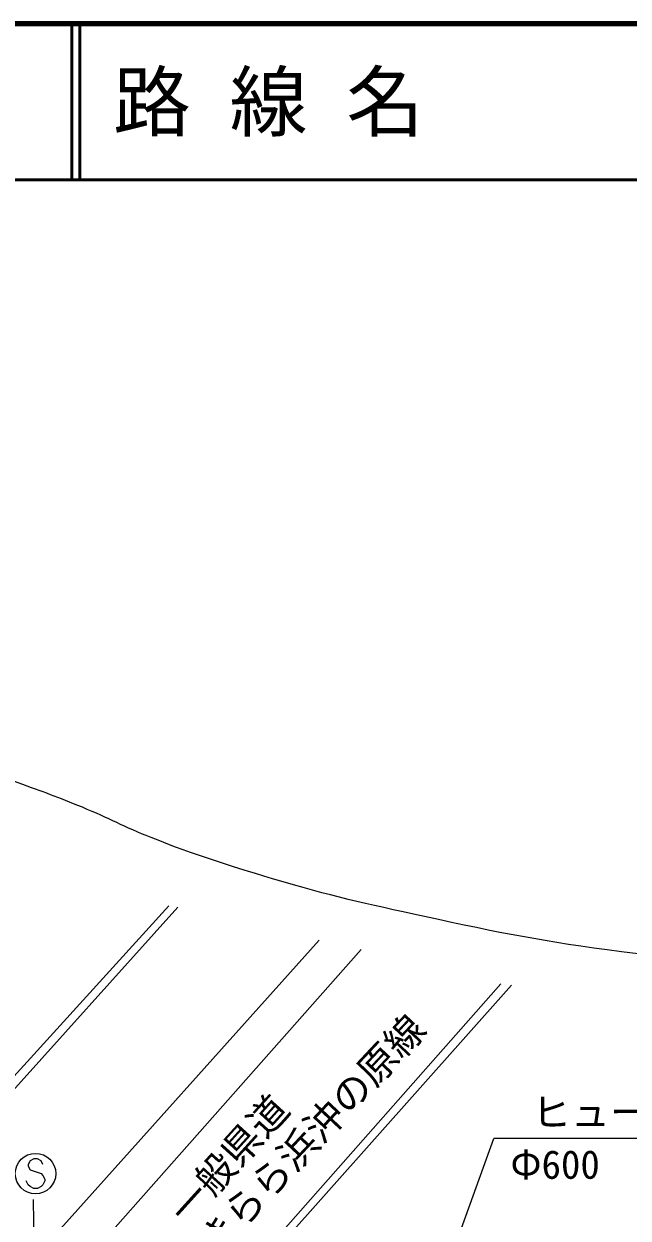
# Model space of a CAD drawing. Units: millimetres, scale not verified. Extents: x 40000 to 680000, y 20000 to 380000.
# Drawn here: x 174658 to 213471, y 303369 to 380000 of the extents above; entities that cross this region are included whole.
import ezdxf
from ezdxf.enums import TextEntityAlignment as Align

# ---------------------------------------------------------------- set-up
doc = ezdxf.new("R2010")
doc.units = ezdxf.units.MM
doc.header["$LTSCALE"] = 1000
for name, color, linetype, lineweight in [('M-BGD', 7, 'Continuous', 13), ('M-STR-HTXT', 7, 'Continuous', 13), ('M-STR-STRC', 7, 'Continuous', 13), ('M-TTL', 2, 'Continuous', 140), ('M-TTL-LINE', 7, 'Continuous', 50)]:
    doc.layers.add(name, color=color, linetype=linetype, lineweight=lineweight)
doc.layers.add('M-BGD-HTXT', color=7, linetype='Continuous')
doc.layers.add('M-TTL-TXT', color=7, linetype='Continuous')
doc.styles.add('ＭＳ ゴシック', font='')
doc.styles.get('ＭＳ ゴシック').set_extended_font_data('MS Gothic')

msp = doc.modelspace()

# ---------------------------------------------------------------- linework, layer by layer
at = {"layer": 'M-BGD'}
for p, q in [((169402, 307397), (183965, 323399)), ((163861, 300363), (184557, 323314)), ((175159, 300623), (193617, 321197)), ((177107, 298930), (196326, 320605)), ((179308, 289024), (205301, 318403)), ((179658, 288763), (205978, 318319))]:
    msp.add_line(p, q, dxfattribs=at)
at = {"layer": 'M-STR-HTXT'}
for p in [(200416, 296161), (223080, 308484)]:
    msp.add_line(p, (204834, 308479), dxfattribs=at)
msp.add_open_spline([(290949, 330716), (286075, 328732), (284714, 328199), (280644, 326786), (275892, 325136), (273197, 324281), (268322, 323040), (264838, 322153), (262837, 321856), (259293, 321255), (255394, 320593), (253199, 320267), (249265, 319860), (244604, 319379), (241976, 319258), (237293, 319093), (233700, 318967), (231680, 319011), (228087, 319159), (222192, 319403), (218889, 319700), (213038, 320458), (208059, 321103), (205290, 321653), (200384, 322722), (196550, 323557), (194392, 324014), (190636, 325150), (187559, 326081), (185830, 326607), (182838, 327782), (181081, 328473), (180163, 329014), (178417, 329730), (176823, 330384), (175915, 330711), (174294, 331294), (171705, 332227), (170260, 332769), (167634, 333593), (165649, 334216), (164538, 334572), (162526, 335101), (159502, 335897), (157800, 336322), (154740, 336964), (152146, 337509), (150692, 337825), (148072, 338229), (144891, 338721), (143096, 338924), (139892, 339238), (136695, 339551), (134899, 339699), (131689, 339823), (129261, 339918), (127899, 339920), (125469, 339891), (122412, 339854), (120697, 339836), (117645, 339653), (114741, 339479), (113772, 339380), (110224, 339006)], degree=3, knots=[0, 0, 0, 0, 1, 1, 1, 2, 2, 2, 3, 3, 3, 4, 4, 4, 5, 5, 5, 6, 6, 6, 7, 7, 7, 8, 8, 8, 9, 9, 9, 10, 10, 10, 11, 11, 11, 12, 12, 12, 13, 13, 13, 14, 14, 14, 15, 15, 15, 16, 16, 16, 17, 17, 17, 18, 18, 18, 19, 19, 19, 20, 20, 20, 21, 21, 21, 21], dxfattribs=at)
at = {"layer": 'M-STR-STRC'}
for p, q in [((175054, 307051), (174935, 306815)), ((174935, 306815), (174935, 306696)), ((174935, 306696), (175054, 306460)), ((175290, 307169), (175054, 307051)), ((175526, 307169), (175290, 307169)), ((175763, 307051), (175526, 307169)), ((175881, 306815), (175763, 307051)), ((175054, 306460), (175763, 306224)), ((175763, 306224), (175881, 306105)), ((175881, 306105), (175999, 305869)), ((175999, 305869), (175999, 305751)), ((174935, 305515), (174817, 305751)), ((175054, 305396), (174935, 305515)), ((175290, 305278), (175054, 305396)), ((175526, 305278), (175290, 305278)), ((175763, 305396), (175526, 305278)), ((175881, 305515), (175763, 305396)), ((175999, 305751), (175881, 305515)), ((175257, 304557), (175318, 300186))]:
    msp.add_line(p, q, dxfattribs=at)
msp.add_circle((175408, 306224), 1300, dxfattribs=at)
at = {"layer": 'M-TTL'}
msp.add_line((680000, 380000), (40000, 380000), dxfattribs=at)
at = {"layer": 'M-TTL-LINE'}
for p, q in [((177750, 380000), (177750, 370000)), ((178250, 380000), (178250, 370000)), ((40000, 370000), (680000, 370000))]:
    msp.add_line(p, q, dxfattribs=at)

# ---------------------------------------------------------------- texts
at = {"layer": 'M-BGD-HTXT', "style": 'ＭＳ ゴシック'}
for s, rotation, p in [('きらら浜沖の原線', 46.875, (193116, 308691)), ('一般県道', 47.862, (187802, 307157))]:
    msp.add_text(s, height=1833, rotation=rotation, dxfattribs=at).set_placement(p, align=Align.MIDDLE_CENTER)
at = {"layer": 'M-STR-HTXT', "style": 'ＭＳ ゴシック'}
for s, p in [('ヒューム管', (213551, 310172)), ('Φ600\u3000L=19.7', (213770, 306814))]:
    msp.add_text(s, height=1833, rotation=0.078, dxfattribs=at).set_placement(p, align=Align.MIDDLE_CENTER)
at = {"layer": 'M-TTL-TXT', "style": 'ＭＳ ゴシック'}
msp.add_text('路 線 名', height=3666, dxfattribs=at).set_placement((180380, 375000), align=Align.MIDDLE_LEFT)

doc.saveas('drawing.dxf')
